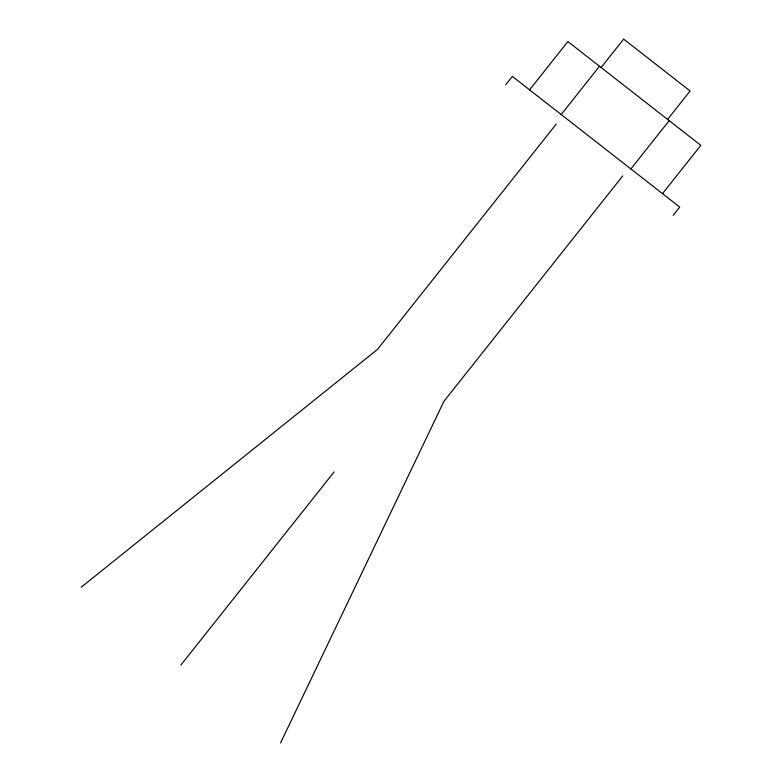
<?xml version="1.0" encoding="UTF-8"?>
<svg xmlns="http://www.w3.org/2000/svg" width="782" height="782" viewBox="0 0 782 782"><rect width="100%" height="100%" fill="white"/><g stroke="black" fill="none" stroke-linecap="round" stroke-linejoin="round"><path stroke-width="1.17" d="M280.582 742.9L443.961 401.274L622.726 175.93M505.817 84.651L512.357 76.411L679.714 207.074L673.175 215.314M529.57 89.852L567.879 41.563L700.799 145.344L662.491 193.633M561.193 114.543L599.501 66.255M556.266 124.045L377.501 349.388L81.201 587.233M601.114 67.506L623.645 39.1L690.105 90.986L667.574 119.402M180.886 665.062L334.119 471.908M630.869 168.941L669.177 120.653"/></g></svg>
